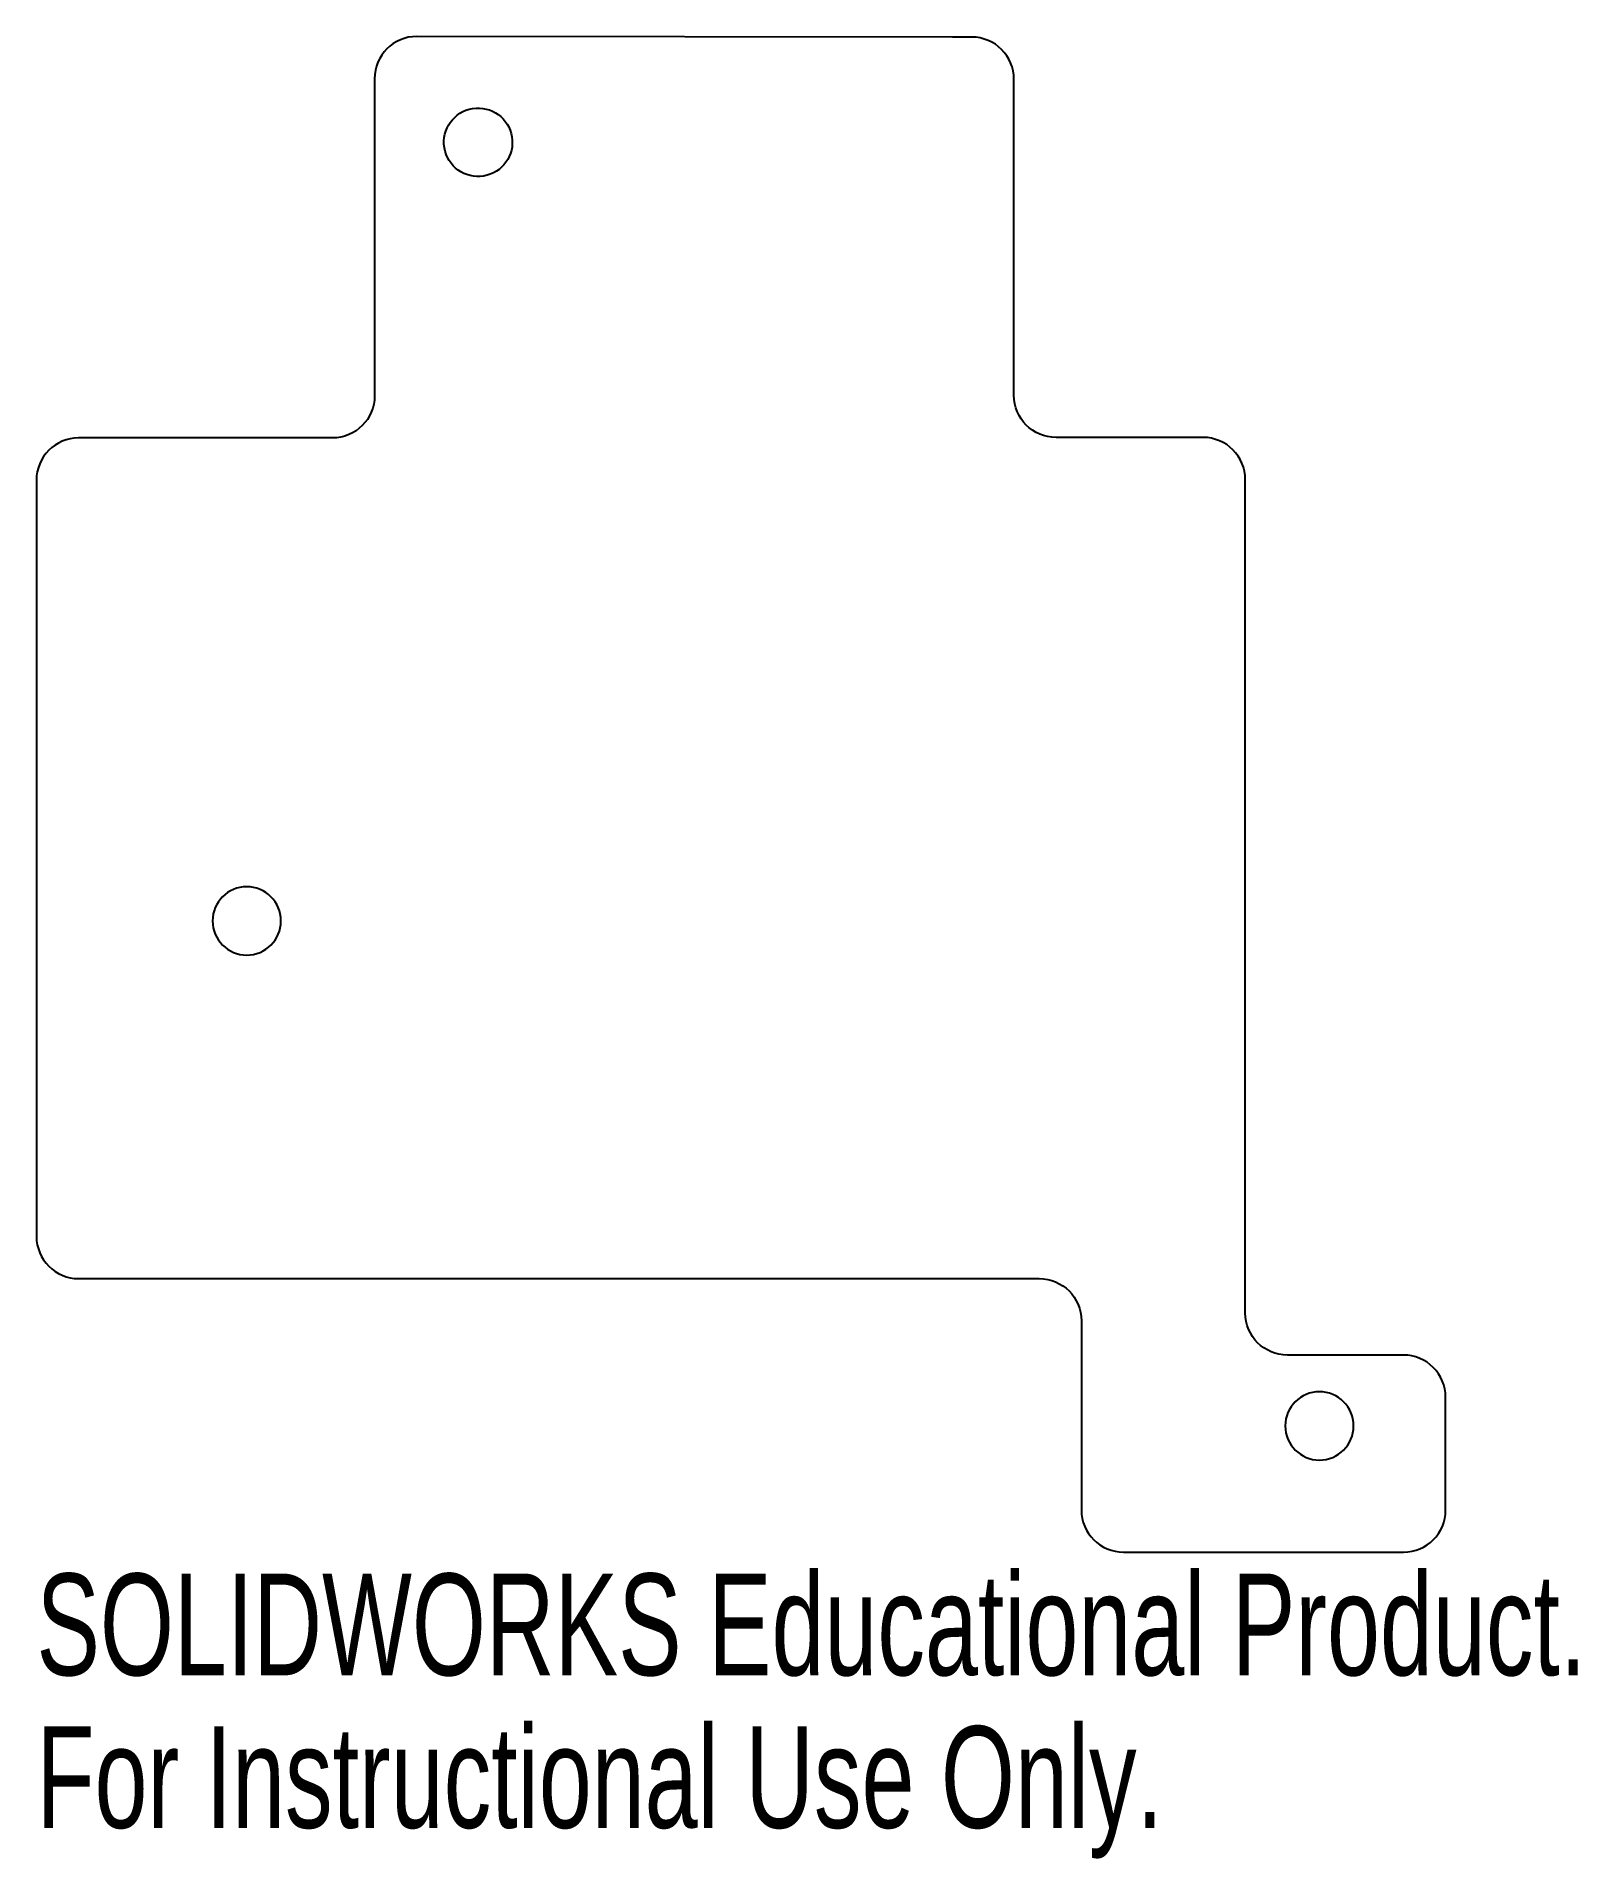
# Model space of a CAD drawing. Header units: inches. Extents: x 3.3 to 6.18, y 11.63 to 15.04.
import ezdxf

# ---------------------------------------------------------------- set-up
doc = ezdxf.new("R2010")
doc.units = ezdxf.units.IN
doc.header["$MEASUREMENT"] = 0
doc.styles.add('SLDTEXTSTYLE0', font='TXT', dxfattribs={"width": 0.7})

msp = doc.modelspace()

# ---------------------------------------------------------------- linework, layer by layer
at = {"color": 7, "linetype": 'Continuous', "lineweight": 25}
for p, q in [((5.0128, 15.0424), (4.0101, 15.0436)), ((5.0487, 15.0424), (5.0128, 15.0424)), ((3.9311, 14.9646), (3.9311, 14.3714)), ((5.1277, 14.3724), (5.1277, 14.9634)), ((3.8521, 14.2924), (3.3771, 14.2924)), ((5.4817, 14.2934), (5.2067, 14.2934)), ((3.2981, 14.2134), (3.2981, 12.7987)), ((5.5607, 12.6556), (5.5607, 14.2144)), ((3.3771, 12.7197), (5.1749, 12.7197)), ((5.2539, 12.6407), (5.2539, 12.2869)), ((5.8567, 12.5766), (5.6397, 12.5766)), ((5.9357, 12.2866), (5.9357, 12.4976)), ((5.3329, 12.2079), (5.857, 12.2079))]:
    msp.add_line(p, q, dxfattribs=at)
msp.add_ellipse((4.1248, 14.8456), major_axis=(0.0632, 0.0103), ratio=0.99999, dxfattribs=at)
for points in [[(4.0101, 15.0436), (3.9664, 15.0436), (3.9311, 15.0083), (3.9311, 14.9646)], [(5.1277, 14.9634), (5.1277, 15.007), (5.0924, 15.0424), (5.0487, 15.0424)], [(3.9311, 14.3714), (3.9311, 14.3278), (3.8957, 14.2924), (3.8521, 14.2924)], [(5.2067, 14.2934), (5.1631, 14.2934), (5.1277, 14.3288), (5.1277, 14.3724)], [(3.3771, 14.2924), (3.3334, 14.2924), (3.2981, 14.2571), (3.2981, 14.2134)], [(5.5607, 14.2144), (5.5607, 14.2581), (5.5254, 14.2934), (5.4817, 14.2934)], [(3.2981, 12.7987), (3.2981, 12.7551), (3.3334, 12.7197), (3.3771, 12.7197)], [(5.1749, 12.7197), (5.2185, 12.7197), (5.2539, 12.6843), (5.2539, 12.6407)], [(5.6397, 12.5766), (5.5961, 12.5766), (5.5607, 12.612), (5.5607, 12.6556)], [(5.9357, 12.4976), (5.9357, 12.5413), (5.9004, 12.5766), (5.8567, 12.5766)], [(5.2539, 12.2869), (5.2539, 12.2433), (5.2892, 12.2079), (5.3329, 12.2079)], [(5.857, 12.2079), (5.9005, 12.2079), (5.9357, 12.2432), (5.9357, 12.2866)]]:
    msp.add_open_spline(points, degree=3, dxfattribs=at)
for points, knots in [([(3.7557, 13.3889), (3.7557, 13.4243), (3.7271, 13.4529), (3.6917, 13.4529), (3.6564, 13.4529), (3.6278, 13.4243), (3.6278, 13.3889)], [0, 0, 0, 0, 1, 1, 1, 2, 2, 2, 2]), ([(3.6278, 13.3889), (3.6278, 13.3536), (3.6564, 13.3249), (3.6917, 13.3249), (3.7271, 13.3249), (3.7557, 13.3536), (3.7557, 13.3889)], [2, 2, 2, 2, 3, 3, 3, 4, 4, 4, 4]), ([(5.7635, 12.4441), (5.7635, 12.4795), (5.7348, 12.5081), (5.6995, 12.5081), (5.6642, 12.5081), (5.6355, 12.4795), (5.6355, 12.4441)], [0, 0, 0, 0, 1, 1, 1, 2, 2, 2, 2]), ([(5.6355, 12.4441), (5.6355, 12.4088), (5.6642, 12.3801), (5.6995, 12.3801), (5.7348, 12.3801), (5.7635, 12.4088), (5.7635, 12.4441)], [2, 2, 2, 2, 3, 3, 3, 4, 4, 4, 4])]:
    msp.add_open_spline(points, degree=3, knots=knots, dxfattribs=at)

# ---------------------------------------------------------------- texts
at = {"color": 7, "linetype": 'Continuous', "char_height": 0.1903, "attachment_point": 1, "style": 'SLDTEXTSTYLE0'}
for s, insert in [('SOLIDWORKS Educational Product.', (3.2981, 12.1678)), ('For Instructional Use Only.', (3.2981, 11.8823))]:
    msp.add_mtext(s, dxfattribs=dict(at, insert=insert))

doc.saveas('drawing.dxf')
